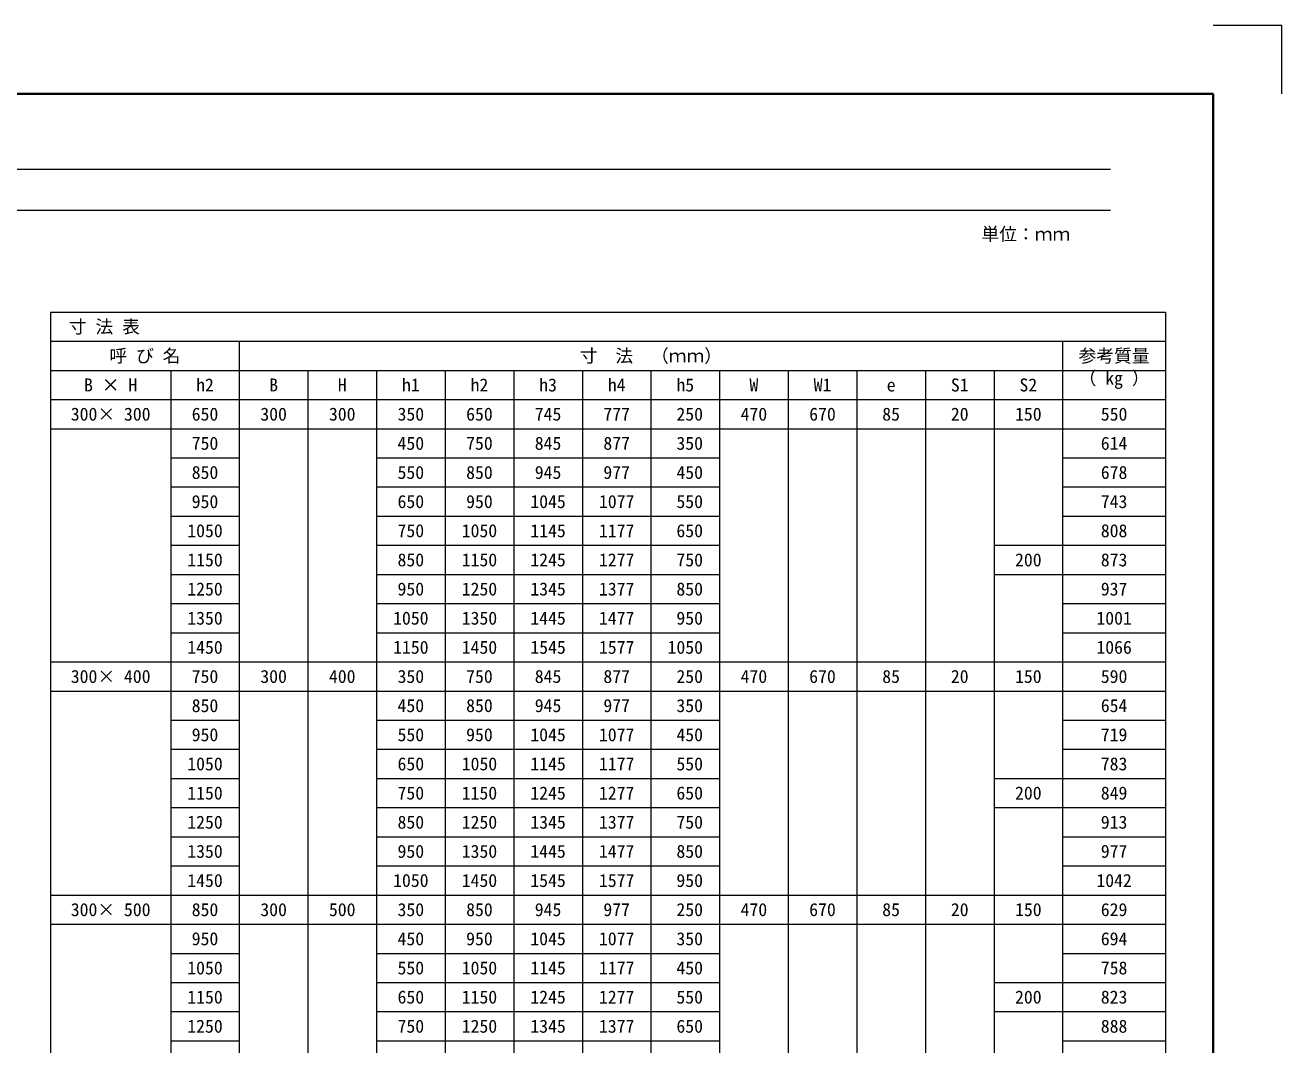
# Model space of a CAD drawing. Units: millimetres at full size; details may follow other scales. Extents: x 0 to 26200, y 7460 to 13400.
# Drawn here: x 13637 to 17300, y 10426 to 13400 of the extents above; entities that cross this region are included whole.
import ezdxf
from ezdxf.enums import TextEntityAlignment as Align

# ---------------------------------------------------------------- set-up
doc = ezdxf.new("R2010")
doc.units = ezdxf.units.MM
doc.header["$LTSCALE"] = 25
for name, color, linetype, lineweight in [('Defpoints_3', 8, 'Continuous', 0), ('図枠', 7, 'Continuous', 5), ('寸法・材料表', 7, 'Continuous', 13)]:
    doc.layers.add(name, color=color, linetype=linetype, lineweight=lineweight)
doc.styles.add('ＭＳ ゴシック', font='')
doc.styles.get('ＭＳ ゴシック').set_extended_font_data('MS Gothic')

msp = doc.modelspace()

# ---------------------------------------------------------------- linework, layer by layer
at = {"layer": 'Defpoints_3', "color": 7, "lineweight": 13}
for p in [(17100, 13399.96), (17300, 13199.96)]:
    msp.add_line(p, (17300, 13399.96), dxfattribs=at)
at = {"layer": 'Defpoints_3'}
for p, q in [((13710.95, 12563.04), (16960.95, 12563.04)), ((13710.95, 12563.04), (13710.95, 12478.04)), ((16960.95, 12563.04), (16960.95, 12478.04)), ((16660.95, 12393.04), (16960.95, 12393.04)), ((13710.95, 12223.04), (14060.95, 12223.04)), ((14260.95, 12223.04), (14660.95, 12223.04)), ((15660.95, 12223.04), (16660.95, 12223.04)), ((16460.95, 11798.04), (16660.95, 11798.04)), ((13710.95, 11458.04), (14060.95, 11458.04)), ((14260.95, 11458.04), (14660.95, 11458.04)), ((15660.95, 11458.04), (16660.95, 11458.04)), ((16460.95, 11118.04), (16660.95, 11118.04)), ((13710.95, 10778.04), (14060.95, 10778.04)), ((14260.95, 10778.04), (14660.95, 10778.04)), ((15660.95, 10778.04), (16660.95, 10778.04)), ((16460.95, 10523.04), (16660.95, 10523.04))]:
    msp.add_line(p, q, dxfattribs=at)
at = {"layer": '図枠', "lineweight": 40}
for p in [(9300, 13199.96), (17100, 7659.96)]:
    msp.add_line(p, (17100, 13199.96), dxfattribs=at)
at = {"layer": '図枠', "lineweight": 13}
for p, q in [((9600, 12979.96), (16800, 12979.96)), ((9600, 12859.96), (16800, 12859.96))]:
    msp.add_line(p, q, dxfattribs=at)
at = {"layer": '寸法・材料表'}
for p, q in [((13710.95, 12478.04), (16960.95, 12478.04)), ((13710.95, 12478.04), (13710.95, 8313.04)), ((14260.95, 12478.04), (14260.95, 8313.04)), ((16660.95, 12478.04), (16660.95, 8313.04)), ((16960.95, 12478.04), (16960.95, 8313.04)), ((13710.95, 12393.04), (16660.95, 12393.04)), ((14060.95, 12393.04), (14060.95, 8313.04)), ((14460.95, 12393.04), (14460.95, 8313.04)), ((14660.95, 12393.04), (14660.95, 8313.04)), ((14860.95, 12393.04), (14860.95, 8313.04)), ((15060.95, 12393.04), (15060.95, 8313.04)), ((15260.95, 12393.04), (15260.95, 8313.04)), ((15460.95, 12393.04), (15460.95, 8313.04)), ((15660.95, 12393.04), (15660.95, 8313.04)), ((15860.95, 12393.04), (15860.95, 8313.04)), ((16060.95, 12393.04), (16060.95, 8313.04)), ((16260.95, 12393.04), (16260.95, 8313.04)), ((16460.95, 12393.04), (16460.95, 8313.04)), ((13710.95, 12308.04), (16960.95, 12308.04)), ((14060.95, 12223.04), (14260.95, 12223.04)), ((14660.95, 12223.04), (15660.95, 12223.04)), ((16660.95, 12223.04), (16960.95, 12223.04)), ((14060.95, 12138.04), (14260.95, 12138.04)), ((14660.95, 12138.04), (15660.95, 12138.04)), ((16660.95, 12138.04), (16960.95, 12138.04)), ((14060.95, 12053.04), (14260.95, 12053.04)), ((14660.95, 12053.04), (15660.95, 12053.04)), ((16660.95, 12053.04), (16960.95, 12053.04)), ((14060.95, 11968.04), (14260.95, 11968.04)), ((14660.95, 11968.04), (15660.95, 11968.04)), ((16660.95, 11968.04), (16960.95, 11968.04)), ((14060.95, 11883.04), (14260.95, 11883.04)), ((14660.95, 11883.04), (15660.95, 11883.04)), ((16460.95, 11883.04), (16960.95, 11883.04)), ((14060.95, 11798.04), (14260.95, 11798.04)), ((14660.95, 11798.04), (15660.95, 11798.04)), ((16660.95, 11798.04), (16960.95, 11798.04)), ((14060.95, 11713.04), (14260.95, 11713.04)), ((14660.95, 11713.04), (15660.95, 11713.04)), ((16660.95, 11713.04), (16960.95, 11713.04)), ((14060.95, 11628.04), (14260.95, 11628.04)), ((14660.95, 11628.04), (15660.95, 11628.04)), ((16660.95, 11628.04), (16960.95, 11628.04)), ((13710.95, 11543.04), (16960.95, 11543.04)), ((14060.95, 11458.04), (14260.95, 11458.04)), ((14660.95, 11458.04), (15660.95, 11458.04)), ((16660.95, 11458.04), (16960.95, 11458.04)), ((14060.95, 11373.04), (14260.95, 11373.04)), ((14660.95, 11373.04), (15660.95, 11373.04)), ((16660.95, 11373.04), (16960.95, 11373.04)), ((14060.95, 11288.04), (14260.95, 11288.04)), ((14660.95, 11288.04), (15660.95, 11288.04)), ((16660.95, 11288.04), (16960.95, 11288.04)), ((14060.95, 11203.04), (14260.95, 11203.04)), ((14660.95, 11203.04), (15660.95, 11203.04)), ((16460.95, 11203.04), (16960.95, 11203.04)), ((14060.95, 11118.04), (14260.95, 11118.04)), ((14660.95, 11118.04), (15660.95, 11118.04)), ((16660.95, 11118.04), (16960.95, 11118.04)), ((14060.95, 11033.04), (14260.95, 11033.04)), ((14660.95, 11033.04), (15660.95, 11033.04)), ((16660.95, 11033.04), (16960.95, 11033.04)), ((14060.95, 10948.04), (14260.95, 10948.04)), ((14660.95, 10948.04), (15660.95, 10948.04)), ((16660.95, 10948.04), (16960.95, 10948.04)), ((13710.95, 10863.04), (16960.95, 10863.04)), ((14060.95, 10778.04), (14260.95, 10778.04)), ((14660.95, 10778.04), (15660.95, 10778.04)), ((16660.95, 10778.04), (16960.95, 10778.04)), ((14060.95, 10693.04), (14260.95, 10693.04)), ((14660.95, 10693.04), (15660.95, 10693.04)), ((16660.95, 10693.04), (16960.95, 10693.04)), ((14060.95, 10608.04), (14260.95, 10608.04)), ((14660.95, 10608.04), (15660.95, 10608.04)), ((16460.95, 10608.04), (16960.95, 10608.04)), ((14060.95, 10523.04), (14260.95, 10523.04)), ((14660.95, 10523.04), (15660.95, 10523.04)), ((16660.95, 10523.04), (16960.95, 10523.04)), ((14060.95, 10438.04), (14260.95, 10438.04)), ((14660.95, 10438.04), (15660.95, 10438.04)), ((16660.95, 10438.04), (16960.95, 10438.04))]:
    msp.add_line(p, q, dxfattribs=at)

# ---------------------------------------------------------------- texts
at = {"layer": '図枠', "style": 'ＭＳ ゴシック'}
msp.add_text('単位：ｍｍ', height=37.98, dxfattribs=at).set_placement((16553.73, 12790.63), align=Align.MIDDLE_CENTER)
at = {"layer": '寸法・材料表', "style": 'ＭＳ ゴシック'}
msp.add_text('\u3000寸 法 表\u3000', height=37.98, dxfattribs=at).set_placement((13712.15, 12520.54), align=Align.MIDDLE_LEFT)
for s, p in [('呼 び 名', (13985.95, 12435.54)), ('寸\u3000法\u3000（ｍｍ）', (15460.95, 12435.54)), ('参考質量', (16810.95, 12435.54)), ('B × H', (13885.95, 12350.54)), ('h2', (14160.95, 12350.54)), ('B', (14360.95, 12350.54)), ('H', (14560.95, 12350.54)), ('h1', (14760.95, 12350.54)), ('h2', (14960.95, 12350.54)), ('h3', (15160.95, 12350.54)), ('h4', (15360.95, 12350.54)), ('h5', (15560.95, 12350.54)), ('W', (15760.95, 12350.54)), ('W1', (15960.95, 12350.54)), ('e', (16160.95, 12350.54)), ('S1', (16360.95, 12350.54)), ('S2', (16560.95, 12350.54)), ('300× 300', (13885.95, 12265.54)), ('650', (14160.95, 12265.54)), ('300', (14360.95, 12265.54)), ('300', (14560.95, 12265.54)), ('350', (14760.95, 12265.54)), ('650', (14960.95, 12265.54)), ('745', (15160.95, 12265.54)), ('777', (15360.95, 12265.54)), (' 250', (15560.95, 12265.54)), ('470', (15760.95, 12265.54)), ('670', (15960.95, 12265.54)), ('85', (16160.95, 12265.54)), ('20', (16360.95, 12265.54)), ('150', (16560.95, 12265.54)), ('550', (16810.95, 12265.54)), ('750', (14160.95, 12180.54)), ('450', (14760.95, 12180.54)), ('750', (14960.95, 12180.54)), ('845', (15160.95, 12180.54)), ('877', (15360.95, 12180.54)), (' 350', (15560.95, 12180.54)), ('614', (16810.95, 12180.54)), ('850', (14160.95, 12095.54)), ('550', (14760.95, 12095.54)), ('850', (14960.95, 12095.54)), ('945', (15160.95, 12095.54)), ('977', (15360.95, 12095.54)), (' 450', (15560.95, 12095.54)), ('678', (16810.95, 12095.54)), ('950', (14160.95, 12010.54)), ('650', (14760.95, 12010.54)), ('950', (14960.95, 12010.54)), ('1045', (15160.95, 12010.54)), ('1077', (15360.95, 12010.54)), (' 550', (15560.95, 12010.54)), ('743', (16810.95, 12010.54)), ('1050', (14160.95, 11925.54)), ('750', (14760.95, 11925.54)), ('1050', (14960.95, 11925.54)), ('1145', (15160.95, 11925.54)), ('1177', (15360.95, 11925.54)), (' 650', (15560.95, 11925.54)), ('808', (16810.95, 11925.54)), ('1150', (14160.95, 11840.54)), ('850', (14760.95, 11840.54)), ('1150', (14960.95, 11840.54)), ('1245', (15160.95, 11840.54)), ('1277', (15360.95, 11840.54)), (' 750', (15560.95, 11840.54)), ('200', (16560.95, 11840.54)), ('873', (16810.95, 11840.54)), ('1250', (14160.95, 11755.54)), ('950', (14760.95, 11755.54)), ('1250', (14960.95, 11755.54)), ('1345', (15160.95, 11755.54)), ('1377', (15360.95, 11755.54)), (' 850', (15560.95, 11755.54)), ('937', (16810.95, 11755.54)), ('1350', (14160.95, 11670.54)), ('1050', (14760.95, 11670.54)), ('1350', (14960.95, 11670.54)), ('1445', (15160.95, 11670.54)), ('1477', (15360.95, 11670.54)), (' 950', (15560.95, 11670.54)), ('1001', (16810.95, 11670.54)), ('1450', (14160.95, 11585.54)), ('1150', (14760.95, 11585.54)), ('1450', (14960.95, 11585.54)), ('1545', (15160.95, 11585.54)), ('1577', (15360.95, 11585.54)), ('1050', (15560.95, 11585.54)), ('1066', (16810.95, 11585.54)), ('300× 400', (13885.95, 11500.54)), ('750', (14160.95, 11500.54)), ('300', (14360.95, 11500.54)), ('400', (14560.95, 11500.54)), ('350', (14760.95, 11500.54)), ('750', (14960.95, 11500.54)), ('845', (15160.95, 11500.54)), ('877', (15360.95, 11500.54)), (' 250', (15560.95, 11500.54)), ('470', (15760.95, 11500.54)), ('670', (15960.95, 11500.54)), ('85', (16160.95, 11500.54)), ('20', (16360.95, 11500.54)), ('150', (16560.95, 11500.54)), ('590', (16810.95, 11500.54)), ('850', (14160.95, 11415.54)), ('450', (14760.95, 11415.54)), ('850', (14960.95, 11415.54)), ('945', (15160.95, 11415.54)), ('977', (15360.95, 11415.54)), (' 350', (15560.95, 11415.54)), ('654', (16810.95, 11415.54)), ('950', (14160.95, 11330.54)), ('550', (14760.95, 11330.54)), ('950', (14960.95, 11330.54)), ('1045', (15160.95, 11330.54)), ('1077', (15360.95, 11330.54)), (' 450', (15560.95, 11330.54)), ('719', (16810.95, 11330.54)), ('1050', (14160.95, 11245.54)), ('650', (14760.95, 11245.54)), ('1050', (14960.95, 11245.54)), ('1145', (15160.95, 11245.54)), ('1177', (15360.95, 11245.54)), (' 550', (15560.95, 11245.54)), ('783', (16810.95, 11245.54)), ('1150', (14160.95, 11160.54)), ('750', (14760.95, 11160.54)), ('1150', (14960.95, 11160.54)), ('1245', (15160.95, 11160.54)), ('1277', (15360.95, 11160.54)), (' 650', (15560.95, 11160.54)), ('200', (16560.95, 11160.54)), ('849', (16810.95, 11160.54)), ('1250', (14160.95, 11075.54)), ('850', (14760.95, 11075.54)), ('1250', (14960.95, 11075.54)), ('1345', (15160.95, 11075.54)), ('1377', (15360.95, 11075.54)), (' 750', (15560.95, 11075.54)), ('913', (16810.95, 11075.54)), ('1350', (14160.95, 10990.54)), ('950', (14760.95, 10990.54)), ('1350', (14960.95, 10990.54)), ('1445', (15160.95, 10990.54)), ('1477', (15360.95, 10990.54)), (' 850', (15560.95, 10990.54)), ('977', (16810.95, 10990.54)), ('1450', (14160.95, 10905.54)), ('1050', (14760.95, 10905.54)), ('1450', (14960.95, 10905.54)), ('1545', (15160.95, 10905.54)), ('1577', (15360.95, 10905.54)), (' 950', (15560.95, 10905.54)), ('1042', (16810.95, 10905.54)), ('300× 500', (13885.95, 10820.54)), ('850', (14160.95, 10820.54)), ('300', (14360.95, 10820.54)), ('500', (14560.95, 10820.54)), ('350', (14760.95, 10820.54)), ('850', (14960.95, 10820.54)), ('945', (15160.95, 10820.54)), ('977', (15360.95, 10820.54)), (' 250', (15560.95, 10820.54)), ('470', (15760.95, 10820.54)), ('670', (15960.95, 10820.54)), ('85', (16160.95, 10820.54)), ('20', (16360.95, 10820.54)), ('150', (16560.95, 10820.54)), ('629', (16810.95, 10820.54)), ('950', (14160.95, 10735.54)), ('450', (14760.95, 10735.54)), ('950', (14960.95, 10735.54)), ('1045', (15160.95, 10735.54)), ('1077', (15360.95, 10735.54)), (' 350', (15560.95, 10735.54)), ('694', (16810.95, 10735.54)), ('1050', (14160.95, 10650.54)), ('550', (14760.95, 10650.54)), ('1050', (14960.95, 10650.54)), ('1145', (15160.95, 10650.54)), ('1177', (15360.95, 10650.54)), (' 450', (15560.95, 10650.54)), ('758', (16810.95, 10650.54)), ('1150', (14160.95, 10565.54)), ('650', (14760.95, 10565.54)), ('1150', (14960.95, 10565.54)), ('1245', (15160.95, 10565.54)), ('1277', (15360.95, 10565.54)), (' 550', (15560.95, 10565.54)), ('200', (16560.95, 10565.54)), ('823', (16810.95, 10565.54)), ('1250', (14160.95, 10480.54)), ('750', (14760.95, 10480.54)), ('1250', (14960.95, 10480.54)), ('1345', (15160.95, 10480.54)), ('1377', (15360.95, 10480.54)), (' 650', (15560.95, 10480.54)), ('888', (16810.95, 10480.54))]:
    msp.add_text(s, height=37.98, dxfattribs=at).set_placement(p, align=Align.MIDDLE_CENTER)
msp.add_text('（ kg ）', height=37.98, dxfattribs=at).set_placement((16810.95, 12340.04), align=Align.BOTTOM_CENTER)

doc.saveas('drawing.dxf')
